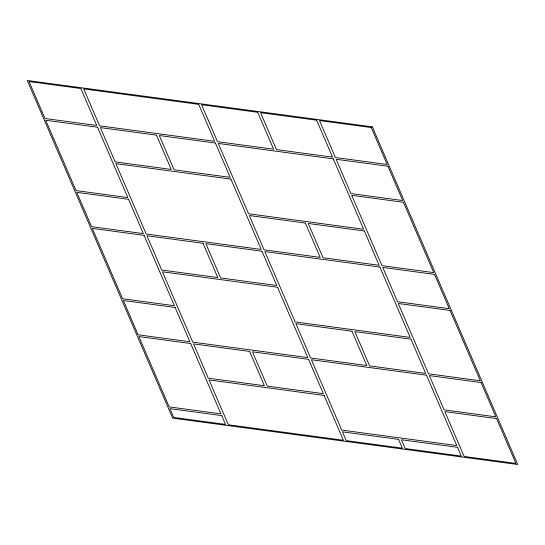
<?xml version="1.0" encoding="UTF-8"?>
<svg xmlns="http://www.w3.org/2000/svg" width="545" height="545" viewBox="0 0 545 545"><rect width="100%" height="100%" fill="white"/><g stroke="black" fill="none" stroke-linecap="round" stroke-linejoin="round"><path stroke-width="0.82" d="M372.337 126.862L27.25 80.49L172.663 418.138L517.75 464.51L372.337 126.862M80.83 88.522L29.069 81.566L44.969 118.497L96.737 125.452L80.83 88.522M198.734 104.367L83.705 88.903L99.612 125.834L214.641 141.291L198.734 104.367M257.69 112.284L201.609 104.749L217.516 141.68L273.59 149.214L257.69 112.284M316.638 120.207L260.565 112.672L276.465 149.602L332.545 157.137L316.638 120.207M371.281 127.55L319.513 120.595L335.42 157.525L387.182 164.481L371.281 127.55M97.494 127.21L45.726 120.254L76.021 190.593L127.789 197.549L97.494 127.21M156.442 135.133L100.369 127.598L115.138 161.885L171.212 169.42L156.442 135.133M215.398 143.056L159.317 135.514L174.087 169.808L230.167 177.343L215.398 143.056M333.302 158.895L218.272 143.437L248.568 213.783L363.597 229.241L333.302 158.895M387.938 166.239L336.176 159.283L350.946 193.577L402.707 200.533L387.938 166.239M230.923 179.101L115.894 163.643L146.189 233.989L261.219 249.447L230.923 179.101M403.464 202.29L351.702 195.335L381.997 265.674L433.759 272.629L403.464 202.29M128.545 199.306L76.777 192.351L91.546 226.645L143.315 233.601L128.545 199.306M305.398 223.075L249.324 215.541L264.093 249.835L320.167 257.369L305.398 223.075M364.353 230.998L308.279 223.464L323.042 257.751L379.122 265.292L364.353 230.998M144.071 235.358L92.303 228.403L122.598 298.749L174.366 305.704L144.071 235.358M203.019 243.281L146.946 235.747L161.715 270.041L217.789 277.575L203.019 243.281M261.975 251.204L205.894 243.669L220.664 277.964L276.744 285.498L261.975 251.204M379.879 267.05L264.85 251.592L295.145 321.932L410.174 337.389L379.879 267.05M434.515 274.394L382.754 267.432L397.523 301.726L449.284 308.681L434.515 274.394M277.5 287.256L162.471 271.798L192.766 342.137L307.796 357.595L277.5 287.256M450.041 310.439L398.279 303.483L428.574 373.829L480.336 380.785L450.041 310.439M175.122 307.462L123.361 300.506L138.123 334.793L189.892 341.756L175.122 307.462M351.975 331.231L295.901 323.689L310.67 357.983L366.744 365.518L351.975 331.231M410.93 339.147L354.856 331.612L369.619 365.906L425.7 373.441L410.93 339.147M190.648 343.514L138.886 336.558L169.175 406.897L220.943 413.853L190.648 343.514M249.596 351.436L193.523 343.895L208.292 378.189L264.366 385.724L249.596 351.436M308.552 359.353L252.471 351.818L267.241 386.112L323.321 393.647L308.552 359.353M426.456 375.198L311.427 359.741L341.722 430.087L456.751 445.544L426.456 375.198M481.092 382.542L429.331 375.587L444.1 409.881L495.861 416.836L481.092 382.542M324.077 395.404L209.048 379.947L228.362 424.793L343.391 440.251L324.077 395.404M496.618 418.594L444.856 411.639L464.17 456.478L515.931 463.434L496.618 418.594M221.699 415.61L169.938 408.655L173.719 417.45L225.487 424.405L221.699 415.61M398.558 439.379L342.478 431.844L346.266 440.632L402.339 448.174L398.558 439.379M457.507 447.302L401.433 439.767L405.221 448.555L461.295 456.097L457.507 447.302"/></g></svg>
